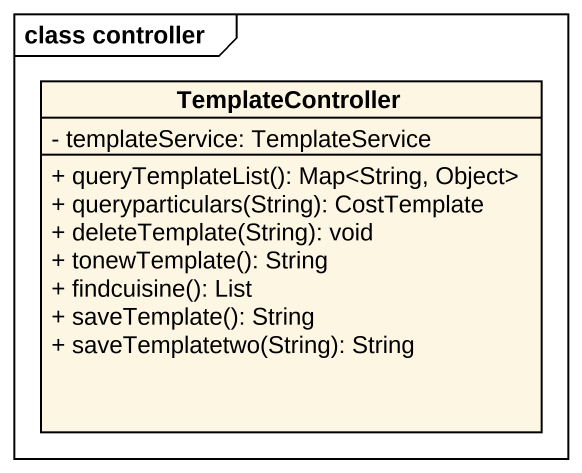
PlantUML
@startuml
mainframe class controller
hide circle
hide empty members
skinparam classAttributeIconSize 0
class TemplateController {
  - templateService: TemplateService
  + queryTemplateList(): Map<String, Object>
  + queryparticulars(String): CostTemplate
  + deleteTemplate(String): void
  + tonewTemplate(): String
  + findcuisine(): List
  + saveTemplate(): String
  + saveTemplatetwo(String): String
}
@enduml
